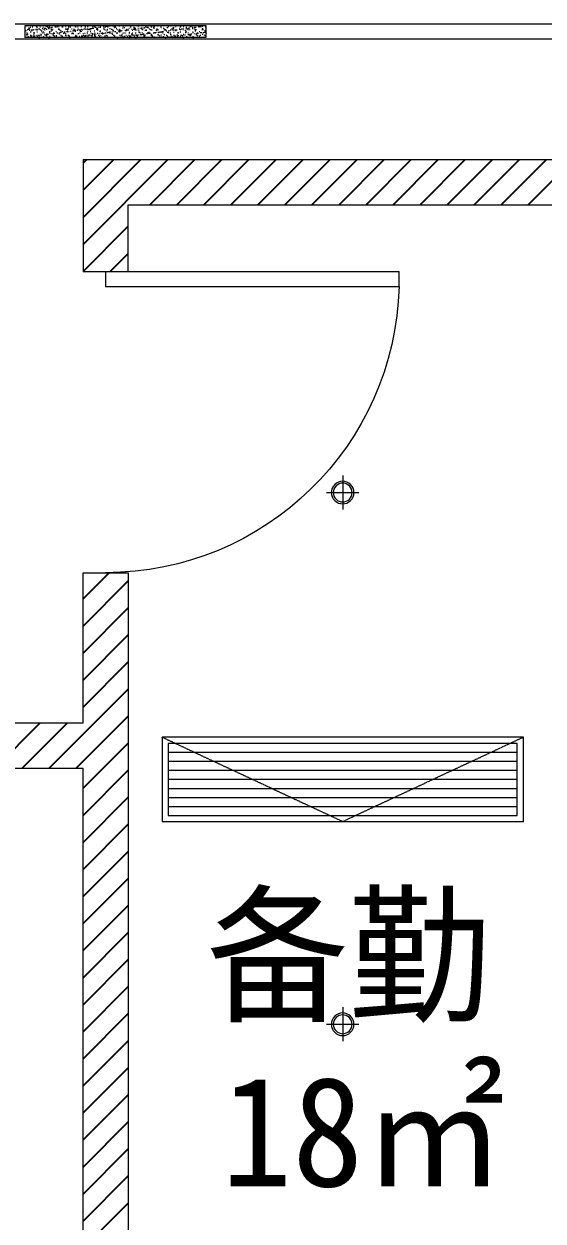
# Model space of a CAD drawing. Header units: millimetres. Extents: x 33621 to 401573, y -91663 to 133135.
# Drawn here: x 99625 to 101350, y -55085 to -51111 of the extents above; entities that cross this region are included whole.
import ezdxf

# ---------------------------------------------------------------- set-up
doc = ezdxf.new("R2010")
doc.units = ezdxf.units.MM
doc.header["$LTSCALE"] = 10
doc.linetypes.add('DASH', pattern=[0.35, 0.25, -0.1])
doc.linetypes.add('DOTE', pattern=[2.42, 2, -0.2, 0.02, -0.2])
doc.layers.get('0').update_dxf_attribs({"color": 253})
for name, color, linetype, lineweight in [('FF-Text【平面文字】', 253, 'Continuous', 0), ('RC-FCU【空调设备】', 253, 'Continuous', 0), ('RC-LIGHT【天花灯具】', 253, 'Continuous', 0), ('RC-STR【天花细线】', 253, 'Continuous', 0), ('Wall【墙体】', 253, 'Continuous', 0), ('WINDOW', 253, 'Continuous', 0)]:
    doc.layers.add(name, color=color, linetype=linetype, lineweight=lineweight)
doc.layers.add('HATCH【填充】', color=253, linetype='Continuous')
doc.styles.add('文字', font='')
doc.styles.get('文字').set_extended_font_data('SimSun')

# ---------------------------------------------------------------- blocks, each defined once
blk = doc.blocks.new('$DorLib2D$00000001')
for p, q in [((0.45, 0.975), (0.5, 0.975)), ((0.45, 0), (0.45, 0.975)), ((0.5, 0), (0.5, 0.975)), ((0.5, 0), (0.45, 0))]:
    blk.add_line(p, q)
at = {"lineweight": 13}
blk.add_arc((0.475, 0), 0.975, 91.4693, 180, dxfattribs=at)
blk = doc.blocks.new('ZL_0814093391')
at = {"layer": 'RC-LIGHT【天花灯具】'}
h = blk.add_hatch(dxfattribs=at)
h.set_pattern_fill('AR-SAND', color=251, scale=0.316764)
h.set_pattern_definition([(37.5, (-300, -35), (-0.50683, 15.50283), [0, -12.2296, 0, -13.67785, 0, -13.07441]), (7.5, (-300, -35), (14.23926, 22.7064), [0, -6.59755, 0, -11.02274, 0, -4.22404]), (327.5, (-309.896, -35), (25.05575, 0.04552), [0, -4.0229, 0, -14.48243, 0, -18.90761]), (317.5, (-309.896, -35), (24.1867, 7.0616), [0, -2.01145, 0, -9.49404, 0, -10.86182])])
h.paths.add_polyline_path([(300, 5), (-300, 5), (-300, -35), (300, -35)])
blk.add_lwpolyline([(-300, 5), (300, 5), (300, -35), (-300, -35)], close=True, dxfattribs=at)
blk = doc.blocks.new('圆形筒灯')
at = {"color": 251, "linetype": 'DOTE', "ltscale": 43.504693}
blk.add_line((0, 90.6), (0, -90.6), dxfattribs=at)
at = {"color": 251, "linetype": 'DOTE', "ltscale": 41.297046}
blk.add_line((86, 0), (-86, 0), dxfattribs=at)
blk.add_ellipse((0, 0), major_axis=(-42.4, 42.4), ratio=1, start_param=2.355868237233172, end_param=8.639053544412757)
at = {"color": 251}
blk.add_ellipse((0, 0), major_axis=(35.4, 35.4), ratio=1, start_param=5.49871431692557, end_param=11.78189962410516, dxfattribs=at)
blk = doc.blocks.new('ZL_0611001360')
at = {"layer": 'RC-FCU【空调设备】'}
h = blk.add_hatch(dxfattribs=at)
h.set_pattern_fill('_USER', color=8, scale=30, pattern_type=0)
h.set_pattern_definition([(0, (-8393557.996, 228831.778), (0, 30), [])])
h.paths.add_polyline_path([(-580, -260), (-580, -20), (580, -20), (580, -260)])
blk.add_lwpolyline([(600, -280), (600, 0), (-600, 0), (-600, -280)], close=True, dxfattribs=at)
at = {"layer": 'RC-FCU【空调设备】', "color": 8, "linetype": 'DASH'}
blk.add_lwpolyline([(600, 0), (0, -280), (-600, 0)], dxfattribs=at)
at = {"layer": 'RC-FCU【空调设备】', "color": 8}
blk.add_lwpolyline([(580, -260), (580, -20), (-580, -20), (-580, -260)], close=True, dxfattribs=at)

msp = doc.modelspace()

# ---------------------------------------------------------------- hatches: boundary and pattern name
at = {"layer": 'HATCH【填充】'}
h = msp.add_hatch(dxfattribs=at)
h.set_pattern_fill('ANSI31', color=3, scale=20)
h.set_pattern_definition([(45, (99821.51, -51932.3), (-44.9013, 44.9013), [])])
h.paths.add_polyline_path([(103196.5, -51560.6), (99821.5, -51560.6), (99821.5, -51932.3), (99971.5, -51932.3), (99971.5, -51710.6), (103196.5, -51710.6)])
h = msp.add_hatch(dxfattribs=at)
h.set_pattern_fill('ANSI31', color=3, scale=20)
h.set_pattern_definition([(45, (99528.434, -58790.557), (-44.9013, 44.9013), [])])
h.paths.add_polyline_path([(99971.5, -52932.3), (99821.5, -52932.3), (99821.5, -53430.7), (99528.4, -53430.7), (99528.4, -53580.7), (99821.5, -53580.7), (99821.5, -58910.6), (99971.5, -58910.6)])

# ---------------------------------------------------------------- linework, layer by layer
at = {"layer": 'RC-STR【天花细线】'}
msp.add_lwpolyline([(96696.5, -51160.6), (96696.5, -51110.6), (103096.5, -51110.6), (103096.5, -51160.6)], close=True, dxfattribs=at)
at = {"layer": 'Wall【墙体】', "color": 6}
for p, q in [((99821.5, -51560.6), (103196.5, -51560.6)), ((99821.5, -51560.6), (99821.5, -51932.3)), ((99971.5, -51710.6), (101396.5, -51710.6)), ((99971.5, -51932.3), (99971.5, -51710.6)), ((99821.5, -51932.3), (99971.5, -51932.3)), ((99821.5, -53430.7), (99821.5, -52932.3)), ((99821.5, -52932.3), (99971.5, -52932.3)), ((99971.5, -52932.3), (99971.5, -58910.6)), ((99528.4, -53430.7), (99821.5, -53430.7)), ((99528.4, -53580.7), (99821.5, -53580.7)), ((99821.5, -58910.6), (99821.5, -53580.7))]:
    msp.add_line(p, q, dxfattribs=at)

# ---------------------------------------------------------------- block references
at = {"layer": 'RC-LIGHT【天花灯具】', "rotation": 179.9999999999999}
msp.add_blockref('ZL_0814093391', (99929.1, -51150.6), dxfattribs=at)
at = {"layer": 'RC-LIGHT【天花灯具】', "xscale": -0.625, "yscale": 0.625, "zscale": 0.625}
for p in [(100684, -52666.3), (100684, -54431.4)]:
    msp.add_blockref('圆形筒灯', p, dxfattribs=at)
at = {"layer": 'RC-LIGHT【天花灯具】'}
msp.add_blockref('ZL_0611001360', (100684, -53478.8), dxfattribs=at)
at = {"layer": 'WINDOW', "xscale": 1000, "yscale": -1000, "zscale": -1000, "rotation": 90.00000000000003}
msp.add_blockref('$DorLib2D$00000001', (99896.5, -52432.3), dxfattribs=at)

# ---------------------------------------------------------------- texts
at = {"layer": 'FF-Text【平面文字】', "style": '文字', "width": 0.95}
for s, p in [('备勤', (100231.2, -54385.1)), ('18㎡', (100280.9, -54969.7))]:
    msp.add_text(s, height=364.55, dxfattribs=at).set_placement(p)

doc.saveas('drawing.dxf')
